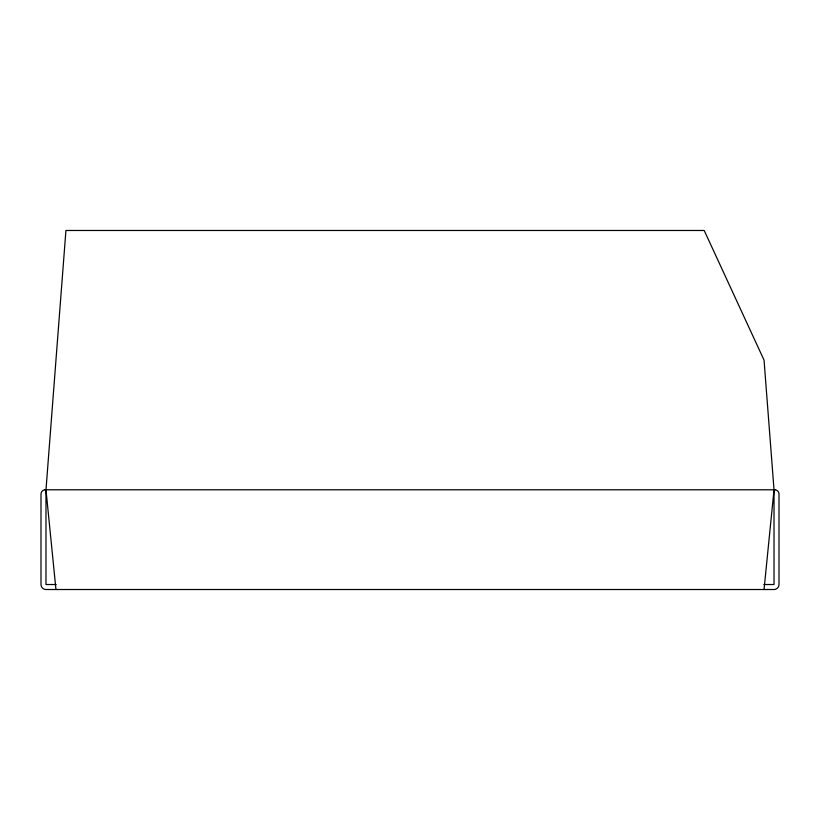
<?xml version="1.0" encoding="UTF-8"?>
<svg xmlns="http://www.w3.org/2000/svg" width="820" height="820" viewBox="0 0 820 820"><rect width="100%" height="100%" fill="white"/><g stroke="black" fill="none" stroke-linecap="round" stroke-linejoin="round"><path stroke-width="1.23" d="M764.045 589.518L774.018 489.786L764.045 360.134L704.206 230.481L65.928 230.481L45.981 489.786L45.981 584.527L56.16 584.527M44.905 489.786L775.095 489.786M763.84 584.527L774.018 584.527L774.018 489.786L775.259 489.796A4.407 4.407 0 0 1 779 494.152L779 584.527A4.981 4.981 0 0 1 774.018 589.518L45.981 589.518A4.981 4.981 0 0 1 41 584.527L41 494.152A4.407 4.407 0 0 1 44.741 489.796L45.981 489.786L55.955 589.518"/></g></svg>
